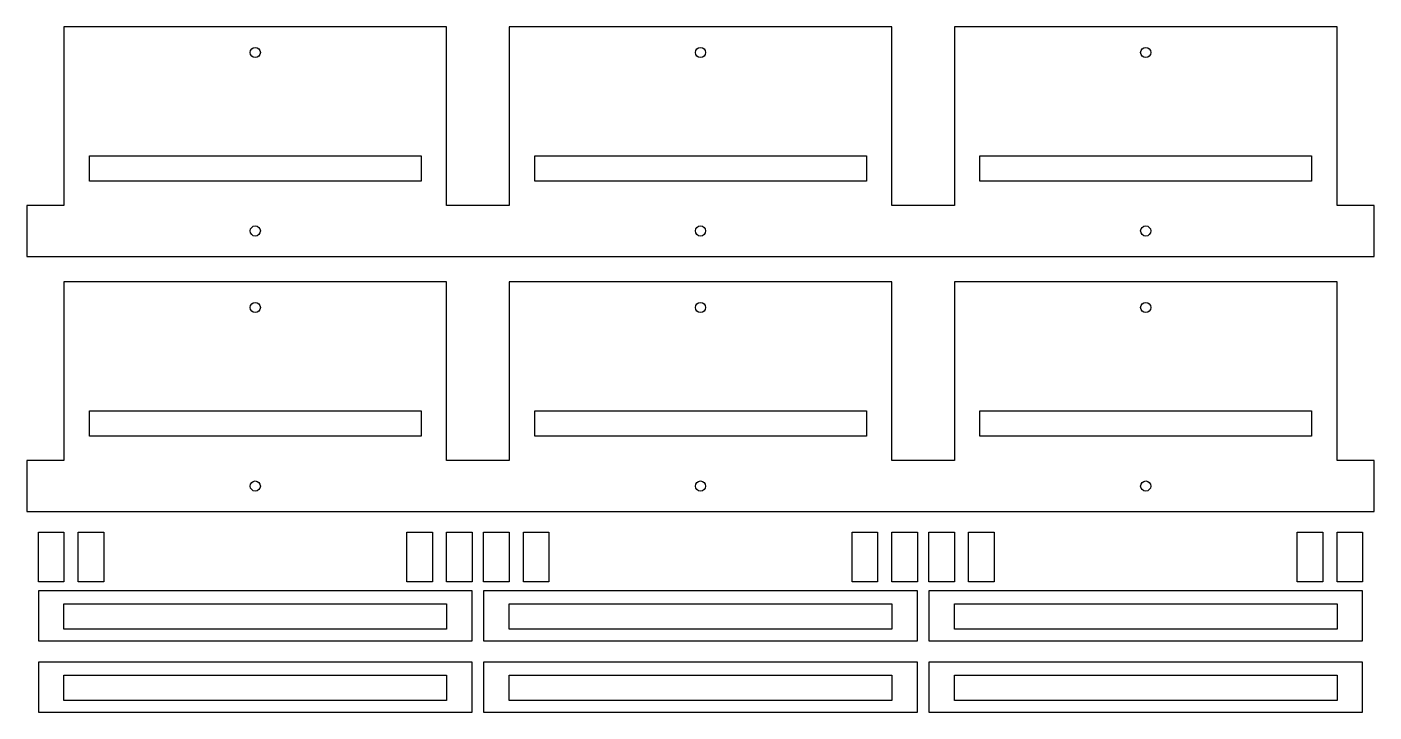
# Model space of a CAD drawing. Extents: x 2015 to 2543, y 2131 to 2399.
import ezdxf

# ---------------------------------------------------------------- set-up
doc = ezdxf.new("R2010")
doc.units = 0
doc.layers.get('0').update_dxf_attribs({"linetype": 'CONTINUOUS'})

msp = doc.modelspace()

# ---------------------------------------------------------------- linework, layer by layer
for p, q in [((2179.69, 2399.39), (2029.69, 2399.39)), ((2029.69, 2399.39), (2029.69, 2329.39)), ((2179.69, 2329.39), (2179.69, 2399.39)), ((2354.19, 2399.39), (2204.19, 2399.39)), ((2204.19, 2399.39), (2204.19, 2329.39)), ((2354.19, 2329.39), (2354.19, 2399.39)), ((2528.69, 2399.39), (2378.69, 2399.39)), ((2378.69, 2399.39), (2378.69, 2329.39)), ((2528.69, 2329.39), (2528.69, 2399.39)), ((2029.69, 2329.39), (2015.19, 2329.39)), ((2015.19, 2329.39), (2015.19, 2309.39)), ((2204.19, 2329.39), (2179.69, 2329.39)), ((2378.69, 2329.39), (2354.19, 2329.39)), ((2543.19, 2329.39), (2528.69, 2329.39)), ((2543.19, 2309.39), (2543.19, 2329.39)), ((2015.19, 2309.39), (2543.19, 2309.39)), ((2179.69, 2299.39), (2029.69, 2299.39)), ((2029.69, 2299.39), (2029.69, 2229.39)), ((2179.69, 2229.39), (2179.69, 2299.39)), ((2354.19, 2299.39), (2204.19, 2299.39)), ((2204.19, 2299.39), (2204.19, 2229.39)), ((2354.19, 2229.39), (2354.19, 2299.39)), ((2528.69, 2299.39), (2378.69, 2299.39)), ((2378.69, 2299.39), (2378.69, 2229.39)), ((2528.69, 2229.39), (2528.69, 2299.39)), ((2029.69, 2229.39), (2015.19, 2229.39)), ((2015.19, 2229.39), (2015.19, 2209.39)), ((2204.19, 2229.39), (2179.69, 2229.39)), ((2378.69, 2229.39), (2354.19, 2229.39)), ((2543.19, 2229.39), (2528.69, 2229.39)), ((2543.19, 2209.39), (2543.19, 2229.39)), ((2015.19, 2209.39), (2543.19, 2209.39)), ((2189.69, 2178.25), (2019.69, 2178.25)), ((2019.69, 2178.25), (2019.69, 2158.75)), ((2189.69, 2158.75), (2189.69, 2178.25)), ((2364.19, 2178.25), (2194.19, 2178.25)), ((2194.19, 2178.25), (2194.19, 2158.75)), ((2364.19, 2158.75), (2364.19, 2178.25)), ((2538.69, 2178.25), (2368.69, 2178.25)), ((2368.69, 2178.25), (2368.69, 2158.75)), ((2538.69, 2158.75), (2538.69, 2178.25)), ((2029.69, 2163.25), (2029.69, 2173.25)), ((2029.69, 2173.25), (2179.69, 2173.25)), ((2179.69, 2173.25), (2179.69, 2163.25)), ((2204.19, 2163.25), (2204.19, 2173.25)), ((2204.19, 2173.25), (2354.19, 2173.25)), ((2354.19, 2173.25), (2354.19, 2163.25)), ((2378.69, 2163.25), (2378.69, 2173.25)), ((2378.69, 2173.25), (2528.69, 2173.25)), ((2528.69, 2173.25), (2528.69, 2163.25)), ((2179.69, 2163.25), (2029.69, 2163.25)), ((2354.19, 2163.25), (2204.19, 2163.25)), ((2528.69, 2163.25), (2378.69, 2163.25)), ((2019.69, 2158.75), (2189.69, 2158.75)), ((2194.19, 2158.75), (2364.19, 2158.75)), ((2368.69, 2158.75), (2538.69, 2158.75)), ((2189.69, 2150.28), (2019.69, 2150.28)), ((2019.69, 2150.28), (2019.69, 2130.78)), ((2189.69, 2130.78), (2189.69, 2150.28)), ((2364.19, 2150.28), (2194.19, 2150.28)), ((2194.19, 2150.28), (2194.19, 2130.78)), ((2364.19, 2130.78), (2364.19, 2150.28)), ((2538.69, 2150.28), (2368.69, 2150.28)), ((2368.69, 2150.28), (2368.69, 2130.78)), ((2538.69, 2130.78), (2538.69, 2150.28)), ((2029.69, 2135.28), (2029.69, 2145.28)), ((2029.69, 2145.28), (2179.69, 2145.28)), ((2179.69, 2145.28), (2179.69, 2135.28)), ((2204.19, 2135.28), (2204.19, 2145.28)), ((2204.19, 2145.28), (2354.19, 2145.28)), ((2354.19, 2145.28), (2354.19, 2135.28)), ((2378.69, 2135.28), (2378.69, 2145.28)), ((2378.69, 2145.28), (2528.69, 2145.28)), ((2528.69, 2145.28), (2528.69, 2135.28)), ((2179.69, 2135.28), (2029.69, 2135.28)), ((2354.19, 2135.28), (2204.19, 2135.28)), ((2528.69, 2135.28), (2378.69, 2135.28)), ((2019.69, 2130.78), (2189.69, 2130.78)), ((2194.19, 2130.78), (2364.19, 2130.78)), ((2368.69, 2130.78), (2538.69, 2130.78))]:
    msp.add_line(p, q)
for points in [[(2169.69, 2338.89), (2039.69, 2338.89), (2039.69, 2348.89), (2169.69, 2348.89)], [(2344.19, 2338.89), (2214.19, 2338.89), (2214.19, 2348.89), (2344.19, 2348.89)], [(2518.69, 2338.89), (2388.69, 2338.89), (2388.69, 2348.89), (2518.69, 2348.89)], [(2169.69, 2238.89), (2039.69, 2238.89), (2039.69, 2248.89), (2169.69, 2248.89)], [(2344.19, 2238.89), (2214.19, 2238.89), (2214.19, 2248.89), (2344.19, 2248.89)], [(2518.69, 2238.89), (2388.69, 2238.89), (2388.69, 2248.89), (2518.69, 2248.89)], [(2029.69, 2181.86), (2019.69, 2181.86), (2019.69, 2201.36), (2029.69, 2201.36)], [(2045.28, 2181.86), (2035.28, 2181.86), (2035.28, 2201.36), (2045.28, 2201.36)], [(2174.1, 2181.86), (2164.1, 2181.86), (2164.1, 2201.36), (2174.1, 2201.36)], [(2189.69, 2181.86), (2179.69, 2181.86), (2179.69, 2201.36), (2189.69, 2201.36)], [(2204.19, 2181.86), (2194.19, 2181.86), (2194.19, 2201.36), (2204.19, 2201.36)], [(2219.78, 2181.86), (2209.78, 2181.86), (2209.78, 2201.36), (2219.78, 2201.36)], [(2348.6, 2181.86), (2338.6, 2181.86), (2338.6, 2201.36), (2348.6, 2201.36)], [(2364.19, 2181.86), (2354.19, 2181.86), (2354.19, 2201.36), (2364.19, 2201.36)], [(2378.69, 2181.86), (2368.69, 2181.86), (2368.69, 2201.36), (2378.69, 2201.36)], [(2394.28, 2181.86), (2384.28, 2181.86), (2384.28, 2201.36), (2394.28, 2201.36)], [(2523.1, 2181.86), (2513.1, 2181.86), (2513.1, 2201.36), (2523.1, 2201.36)], [(2538.69, 2181.86), (2528.69, 2181.86), (2528.69, 2201.36), (2538.69, 2201.36)]]:
    msp.add_lwpolyline(points, close=True)
for centre in [(2104.69, 2389.39), (2279.19, 2389.39), (2453.69, 2389.39), (2104.69, 2319.39), (2279.19, 2319.39), (2453.69, 2319.39), (2104.69, 2289.39), (2279.19, 2289.39), (2453.69, 2289.39), (2104.69, 2219.39), (2279.19, 2219.39), (2453.69, 2219.39)]:
    msp.add_circle(centre, 2)

doc.saveas('drawing.dxf')
